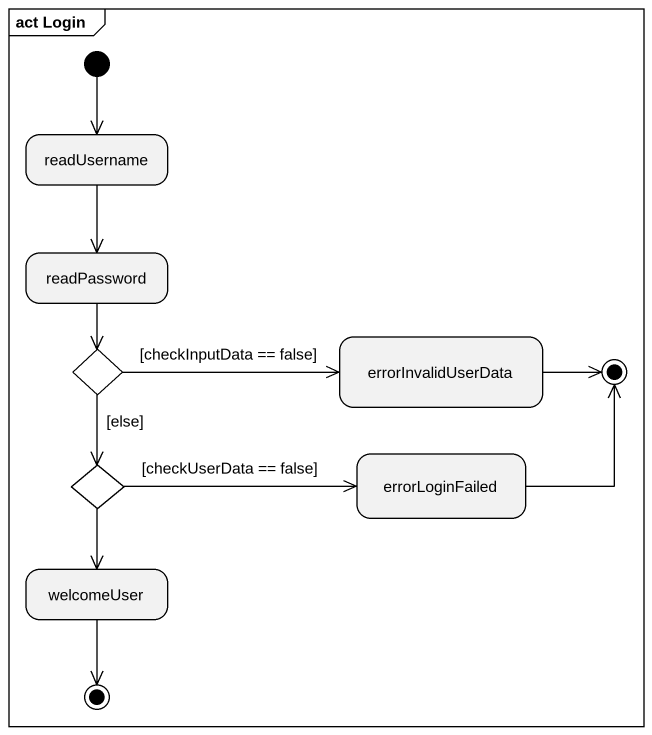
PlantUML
@startuml
mainframe act Login
hide empty description
state readUsername
state readPassword
state choice1 <<choice>>
state errorInvalidUserData
state final1 <<end>>
state choice2 <<choice>>
state errorLoginFailed
state welcomeUser
state final2 <<end>>
[*] --> readUsername
readUsername --> readPassword
readPassword --> choice1
choice1 -right-> errorInvalidUserData : [checkInputData == false]
choice1 --> choice2 : [else]
errorInvalidUserData -right-> final1
choice2 -right-> errorLoginFailed : [checkUserData == false]
choice2 --> welcomeUser
errorLoginFailed -up-> final1
welcomeUser --> final2
@enduml
